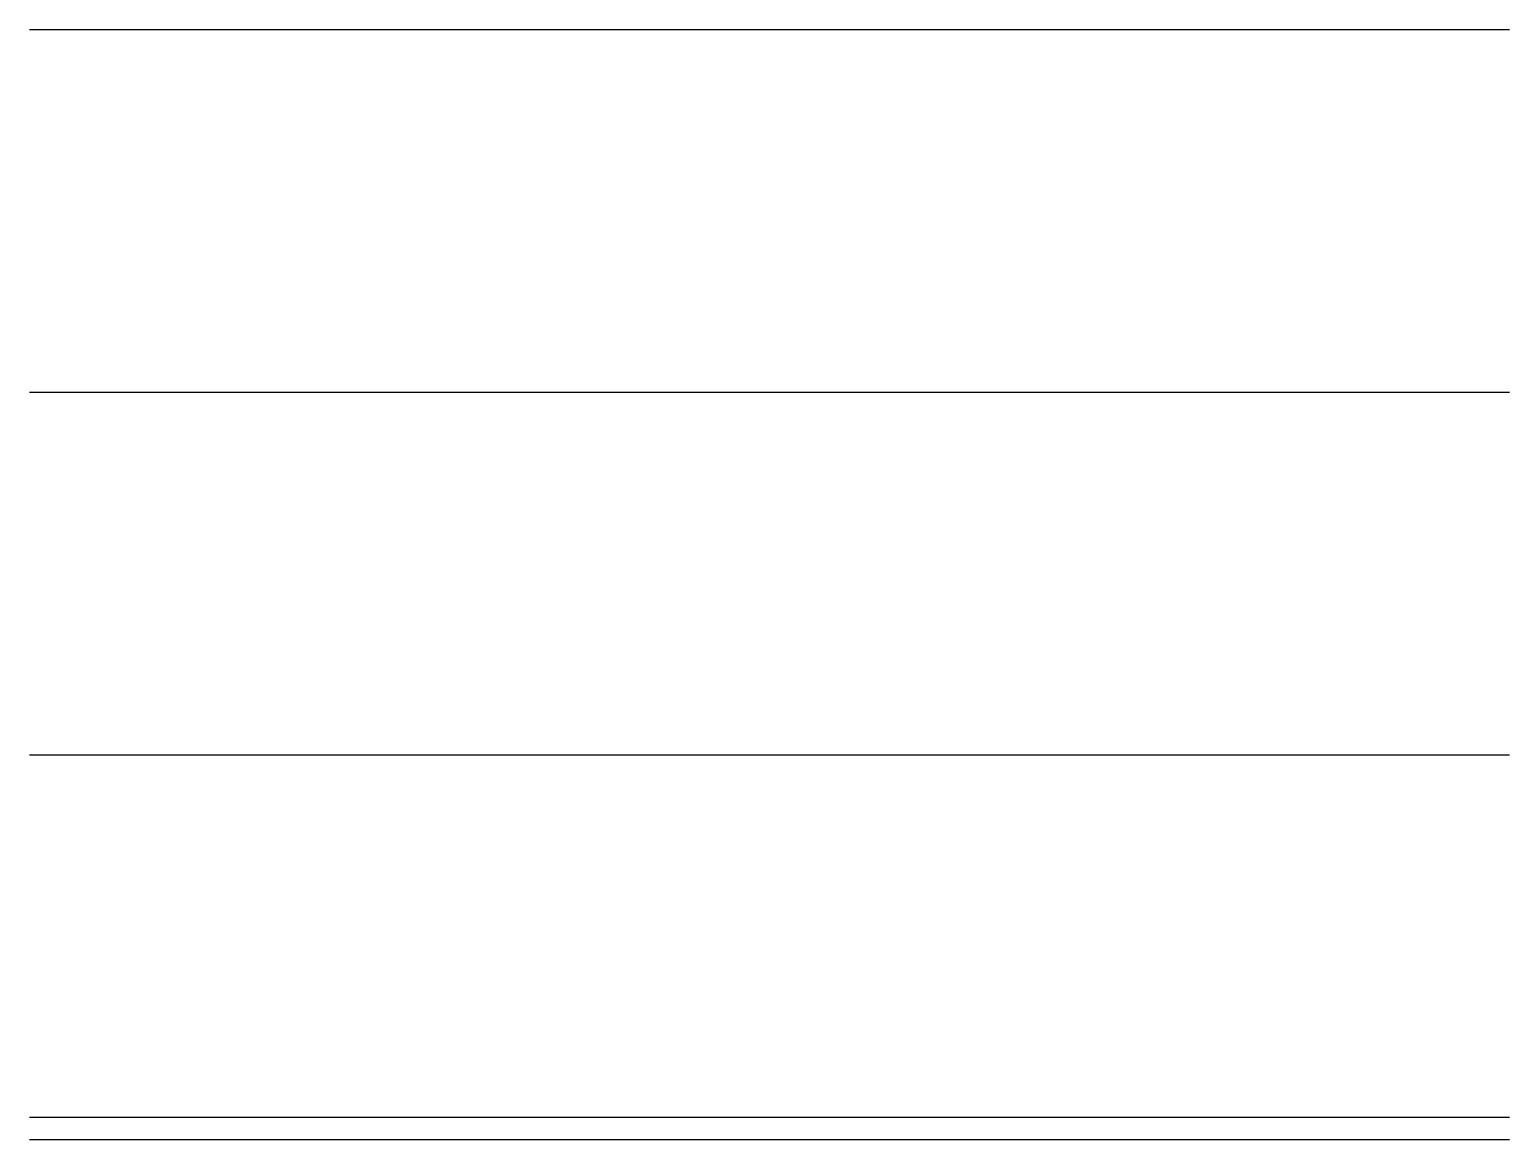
# Model space of a CAD drawing. Units: millimetres at full size, sheet at 1:100. Extents: x -15551 to 8939, y -15735 to 2633.
import ezdxf

# ---------------------------------------------------------------- set-up
doc = ezdxf.new("R2010")
doc.units = ezdxf.units.MM
doc.header["$LTSCALE"] = 100
doc.layers.add('0-0', color=7, linetype='Continuous')

msp = doc.modelspace()

# ---------------------------------------------------------------- linework, layer by layer
at = {"layer": '0-0'}
for p, q in [((-15551, 2632.7), (8938.8, 2632.7)), ((-15551, -3367.3), (8938.8, -3367.3)), ((-15551, -9367.3), (8938.8, -9367.3)), ((-15551, -15367.3), (8938.8, -15367.3)), ((-15551, -15734.7), (8938.8, -15734.7))]:
    msp.add_line(p, q, dxfattribs=at)

doc.saveas('drawing.dxf')
